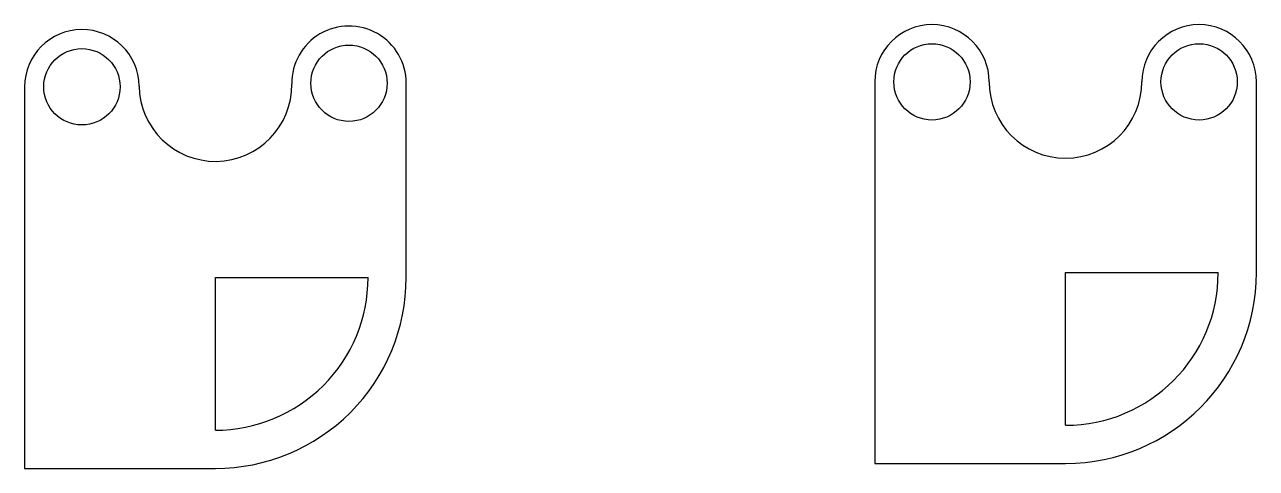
# Model space of a CAD drawing. Header units: millimetres. Extents: x 1010 to 1333, y 1620 to 1736.
import ezdxf

# ---------------------------------------------------------------- set-up
doc = ezdxf.new("R2010")
doc.units = ezdxf.units.MM

msp = doc.modelspace()

# ---------------------------------------------------------------- linework, layer by layer
for p, q in [((1110.36, 1669.66), (1110.36, 1720.59)), ((1233.13, 1720.95), (1233.13, 1620.95)), ((1333.13, 1670.95), (1333.13, 1720.95)), ((1010.37, 1719.65), (1010.37, 1619.65)), ((1060.36, 1629.65), (1060.36, 1669.65)), ((1060.36, 1669.65), (1100.36, 1669.65)), ((1283.13, 1630.95), (1283.13, 1670.95)), ((1283.13, 1670.95), (1323.13, 1670.95)), ((1233.13, 1620.95), (1283.13, 1620.95)), ((1010.37, 1619.65), (1060.36, 1619.65))]:
    msp.add_line(p, q)
for centre in [(1095.36, 1720.59), (1248.13, 1720.95), (1318.13, 1720.95), (1025.37, 1719.65)]:
    msp.add_circle(centre, 10)
for centre, radius, start, end in [((1025.37, 1719.65), 15, 0.7685, 180), ((1095.36, 1720.59), 15, 360, 180.7685), ((1248.13, 1720.95), 15, 0, 180), ((1318.13, 1720.95), 15, 0, 180), ((1060.36, 1720.12), 20, 180.7685, 0.7685), ((1283.13, 1720.95), 20, 180, 0), ((1060.36, 1669.65), 50, 270, 0.0036), ((1060.36, 1669.65), 40, 270, 0.0036), ((1283.13, 1670.95), 50, 270, 0), ((1283.13, 1670.95), 40, 270, 0)]:
    msp.add_arc(centre, radius, start, end)

doc.saveas('drawing.dxf')
